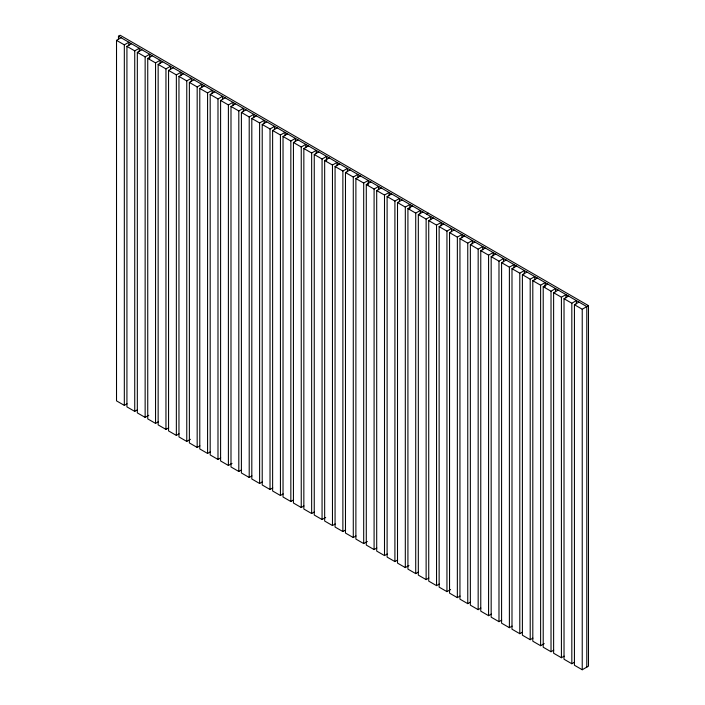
<?xml version="1.0" encoding="UTF-8"?>
<svg xmlns="http://www.w3.org/2000/svg" width="705" height="705" viewBox="0 0 705 705"><rect width="100%" height="100%" fill="white"/><g stroke="black" fill="none" stroke-linecap="round" stroke-linejoin="round"><path stroke-width="1.06" d="M118.466 39.524L118.466 36.228L120.158 35.25L588.481 305.635L588.481 666.146L582.233 669.75L574.434 665.247L574.434 304.727L578.981 302.101M127.059 403.798L124.327 405.375L116.519 400.872L116.519 40.361L121.075 37.726M116.519 40.361L124.327 44.864L128.874 42.238L128.874 45.534M137.466 409.808L134.734 411.385L126.926 406.882L126.926 46.363L131.482 43.736M126.926 46.363L134.734 50.875L139.282 48.24L139.282 51.544M148.781 415.289L145.142 417.395L137.334 412.892L137.334 52.373L141.89 49.747M137.334 52.373L145.142 56.885L149.689 54.25L149.689 58.647M158.281 421.828L155.549 423.405L147.742 418.893L147.742 58.383L152.298 55.757M147.742 58.383L155.549 62.886L160.097 60.26L160.097 63.556M168.689 427.838L165.957 429.407L158.149 424.904L158.149 64.393L162.705 61.758M158.149 64.393L165.957 68.896L170.504 66.27L170.504 69.566M179.088 433.839L176.356 435.417L168.557 430.914L168.557 70.403L173.104 67.768M168.557 70.403L176.356 74.906L180.912 72.28L180.912 75.576M190.412 439.321L186.763 441.427L178.964 436.924L178.964 76.404L183.512 73.778M178.964 76.404L186.763 80.916L191.319 78.281L191.319 81.586M199.903 445.86L197.171 447.437L189.372 442.934L189.372 82.414L193.919 79.788M189.372 82.414L197.171 86.927L201.727 84.292L201.727 87.587M210.31 451.87L207.578 453.447L199.779 448.935L199.779 88.425L204.327 85.799M199.779 88.425L207.578 92.928L212.135 90.302L212.135 93.598M220.718 457.88L217.986 459.457L210.187 454.945L210.187 94.435L214.734 91.809M210.187 94.435L217.986 98.938L222.542 96.312L222.542 99.608M232.042 463.361L228.394 465.459L220.594 460.955L220.594 100.445L225.142 97.81M220.594 100.445L228.394 104.948L232.95 102.322L232.95 105.618M241.533 469.891L238.801 471.469L230.993 466.966L230.993 106.446L235.549 103.82M230.993 106.446L238.801 110.958L243.357 108.332L243.357 111.628M251.941 475.901L249.209 477.479L241.401 472.976L241.401 112.456L245.957 109.83M241.401 112.456L249.209 116.968L253.765 114.333L253.765 117.638M262.348 481.912L259.616 483.489L251.808 478.977L251.808 118.466L256.364 115.84M251.808 118.466L259.616 122.97L264.172 120.344L264.172 123.639M272.756 487.922L270.024 489.499L262.216 484.987L262.216 124.477L266.772 121.85M262.216 124.477L270.024 128.98L274.58 126.354L274.58 129.649M283.163 493.923L280.431 495.5L272.623 490.997L272.623 130.487L277.18 127.852M272.623 130.487L280.431 134.99L284.987 132.364L284.987 135.66M293.571 499.933L290.839 501.511L283.031 497.007L283.031 136.497L287.587 133.862M283.031 136.497L290.839 141L295.395 138.374L295.395 141.67M303.978 505.943L301.246 507.521L293.439 503.017L293.439 142.498L297.995 139.872M293.439 142.498L301.246 147.01L305.803 144.375L305.803 147.68M314.386 511.953L311.654 513.531L303.846 509.028L303.846 148.508L308.402 145.882M303.846 148.508L311.654 153.02L316.201 150.385L316.201 153.681M325.701 517.435L322.062 519.541L314.254 515.029L314.254 154.518L318.81 151.892M314.254 154.518L322.062 159.022L326.609 156.395L326.609 160.793M335.201 523.974L332.469 525.542L324.661 521.039L324.661 160.528L329.217 157.894M324.661 160.528L332.469 165.032L337.016 162.406L337.016 165.701M345.609 529.975L342.877 531.552L335.069 527.049L335.069 166.539L339.625 163.904M335.069 166.539L342.877 171.042L347.424 168.416L347.424 171.712M356.016 535.985L353.284 537.562L345.476 533.059L345.476 172.54L350.032 169.914M345.476 172.54L353.284 177.052L357.832 174.417L357.832 177.722M367.331 541.466L363.692 543.573L355.884 539.069L355.884 178.55L360.431 175.924M355.884 178.55L363.692 183.062L368.239 180.427L368.239 184.825M376.822 548.005L374.091 549.583L366.292 545.071L366.292 184.56L370.839 181.934M366.292 184.56L374.091 189.063L378.647 186.437L378.647 189.733M387.23 554.015L384.498 555.593L376.699 551.081L376.699 190.57L381.246 187.944M376.699 190.57L384.498 195.073L389.054 192.447L389.054 195.743M397.638 560.017L394.906 561.594L387.107 557.091L387.107 196.58L391.654 193.946M387.107 196.58L394.906 201.084L399.462 198.457L399.462 201.753M408.962 565.507L405.313 567.604L397.514 563.101L397.514 202.582L402.062 199.956M397.514 202.582L405.313 207.094L409.869 204.468L409.869 208.856M418.453 572.037L415.721 573.614L407.922 569.111L407.922 208.592L412.469 205.966M407.922 208.592L415.721 213.104L420.277 210.469L420.277 213.774M428.86 578.047L426.128 579.625L418.321 575.113L418.321 214.602L422.877 211.976M426.781 214.223L428.473 213.254M418.321 214.602L426.128 219.105L430.685 216.479L430.685 219.775M439.268 584.057L436.536 585.635L428.728 581.123L428.728 220.612L433.284 217.986M428.728 220.612L436.536 225.115L441.092 222.489L441.092 225.785M450.583 589.539L446.944 591.636L439.136 587.133L439.136 226.622L443.692 223.987M439.136 226.622L446.944 231.125L451.5 228.499L451.5 231.795M460.083 596.069L457.351 597.646L449.543 593.143L449.543 232.632L454.099 229.997M449.543 232.632L457.351 237.136L461.907 234.509L461.907 237.805M470.491 602.079L467.759 603.656L459.951 599.153L459.951 238.634L464.507 236.008M459.951 238.634L467.759 243.146L472.315 240.511L472.315 243.815M480.898 608.089L478.166 609.666L470.358 605.163L470.358 244.644L474.914 242.018M470.358 244.644L478.166 249.156L482.722 246.521L482.722 249.817M491.306 614.099L488.574 615.676L480.766 611.164L480.766 250.654L485.322 248.028M480.766 250.654L488.574 255.157L493.13 252.531L493.13 255.827M501.713 620.109L498.981 621.678L491.173 617.175L491.173 256.664L495.73 254.038M491.173 256.664L498.981 261.167L503.529 258.541L503.529 261.837M512.121 626.111L509.389 627.688L501.581 623.185L501.581 262.674L506.137 260.039M501.581 262.674L509.389 267.177L513.936 264.551L513.936 267.847M522.528 632.121L519.797 633.698L511.989 629.195L511.989 268.675L516.545 266.049M511.989 268.675L519.797 273.188L524.344 270.553L524.344 273.857M532.936 638.131L530.204 639.708L522.396 635.205L522.396 274.686L526.952 272.06M522.396 274.686L530.204 279.198L534.751 276.563L534.751 279.859M544.251 643.612L540.612 645.718L532.804 641.206L532.804 280.696L537.36 278.07M532.804 280.696L540.612 285.199L545.159 282.573L545.159 286.97M553.751 650.151L551.019 651.728L543.211 647.216L543.211 286.706L547.759 284.08M543.211 286.706L551.019 291.209L555.566 288.583L555.566 291.879M564.15 656.152L561.418 657.73L553.619 653.227L553.619 292.716L558.166 290.081M553.619 292.716L561.418 297.219L565.974 294.593L565.974 297.889M574.557 662.162L571.826 663.74L564.026 659.237L564.026 298.717L568.574 296.091M564.026 298.717L571.826 303.229L576.382 300.603L576.382 303.899M574.434 304.727L582.233 309.239L588.481 305.635M118.466 36.228L586.789 306.605L586.789 667.124M582.233 309.239L582.233 669.75M571.826 303.229L571.826 663.74M561.418 297.219L561.418 657.73M551.019 291.209L551.019 651.728M540.612 285.199L540.612 645.718M530.204 279.198L530.204 639.708M519.797 273.188L519.797 633.698M509.389 267.177L509.389 627.688M498.981 261.167L498.981 621.678M488.574 255.157L488.574 615.676M478.166 249.156L478.166 609.666M467.759 243.146L467.759 603.656M457.351 237.136L457.351 597.646M446.944 231.125L446.944 591.636M436.536 225.115L436.536 585.635M426.128 219.105L426.128 579.625M415.721 213.104L415.721 573.614M405.313 207.094L405.313 567.604M394.906 201.084L394.906 561.594M384.498 195.073L384.498 555.593M374.091 189.063L374.091 549.583M363.692 183.062L363.692 543.573M353.284 177.052L353.284 537.562M342.877 171.042L342.877 531.552M332.469 165.032L332.469 525.542M322.062 159.022L322.062 519.541M311.654 153.02L311.654 513.531M301.246 147.01L301.246 507.521M290.839 141L290.839 501.511M280.431 134.99L280.431 495.5M270.024 128.98L270.024 489.499M259.616 122.97L259.616 483.489M249.209 116.968L249.209 477.479M238.801 110.958L238.801 471.469M228.394 104.948L228.394 465.459M217.986 98.938L217.986 459.457M207.578 92.928L207.578 453.447M197.171 86.927L197.171 447.437M186.763 80.916L186.763 441.427M176.356 74.906L176.356 435.417M165.957 68.896L165.957 429.407M155.549 62.886L155.549 423.405M145.142 56.885L145.142 417.395M134.734 50.875L134.734 411.385M124.327 44.864L124.327 405.375"/></g></svg>
